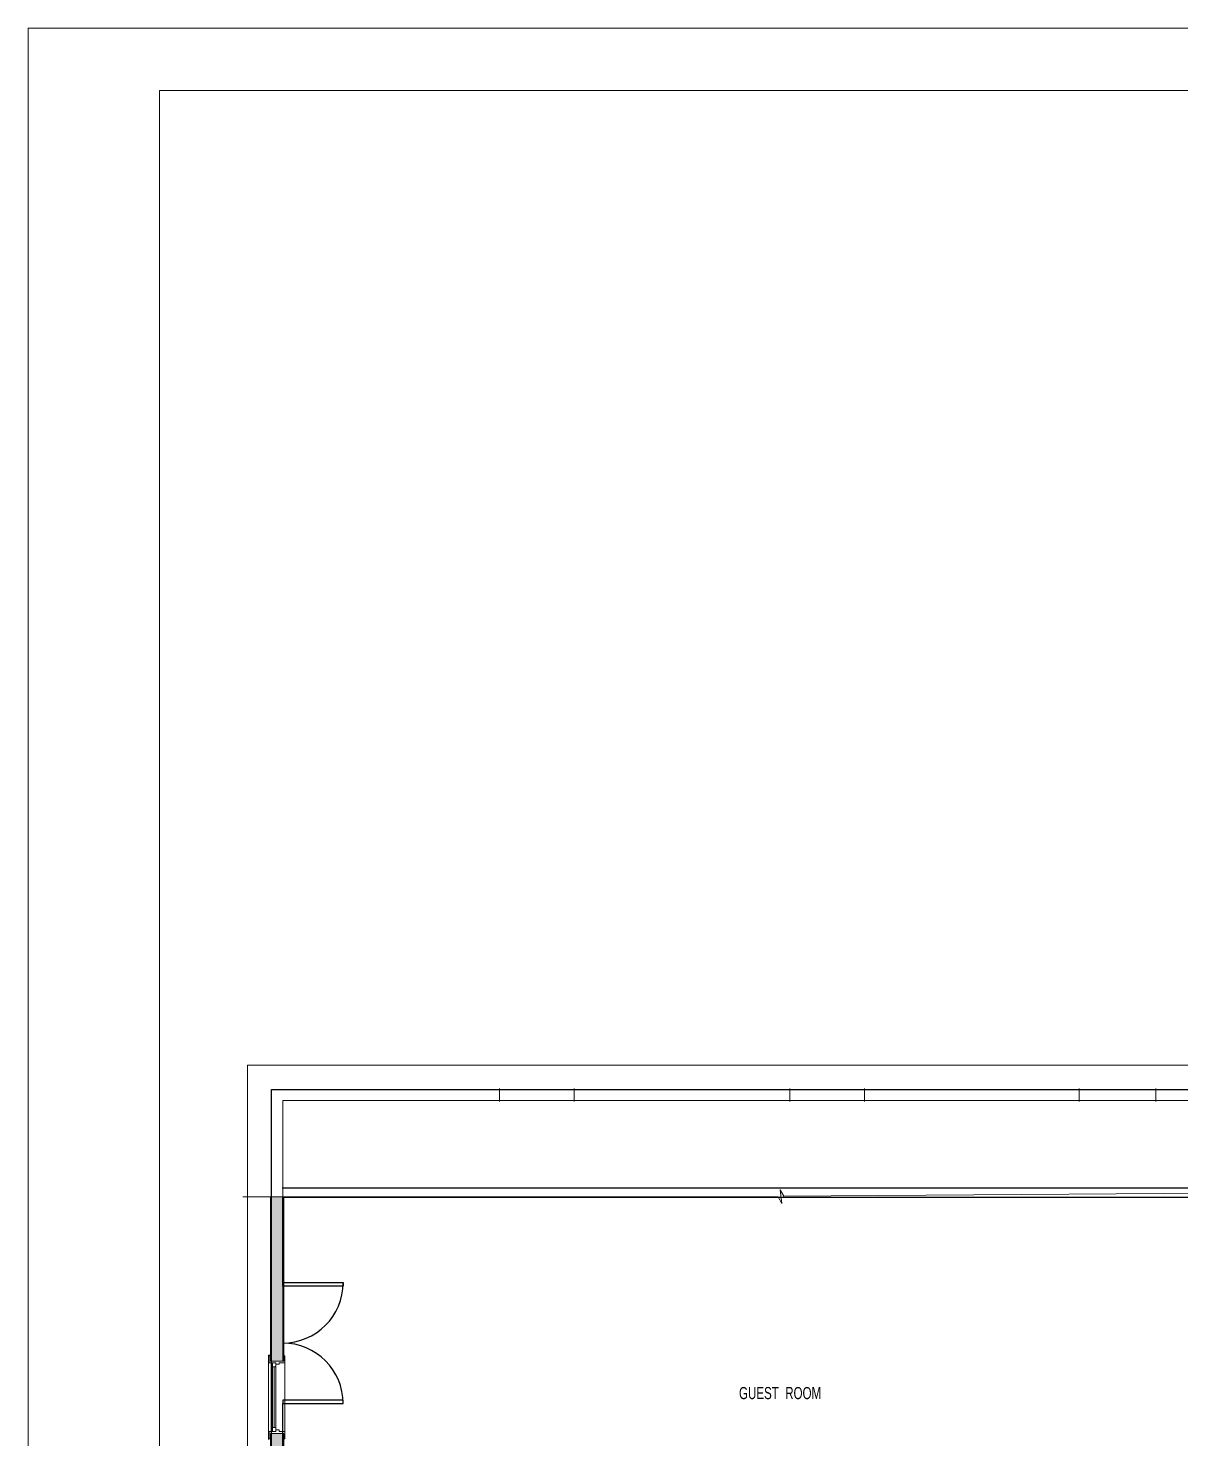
# Model space of a CAD drawing. Extents: x -864 to 864, y -576 to 576.
# Drawn here: x -864 to -292, y -123 to 576 of the extents above; entities that cross this region are included whole.
import ezdxf
from ezdxf.enums import TextEntityAlignment as Align

# ---------------------------------------------------------------- set-up
doc = ezdxf.new("R2010")
doc.units = 0
doc.header["$MEASUREMENT"] = 0
for name, color, linetype in [('1.2BELOW', 9, 'Continuous'), ('1.2DOORS', 1, 'Continuous'), ('1.2FILL', 7, 'Continuous'), ('1.2FLOOR-LEVELS', 30, 'Continuous'), ('1.2NOTES', 3, 'Continuous'), ('1.2RMNAMES', 3, 'Continuous'), ('1.2ROOF', 8, 'Continuous'), ('1.2WALLS', 1, 'Continuous'), ('1.2WINDOWS', 3, 'Continuous'), ('BORDER', 3, 'Continuous')]:
    doc.layers.add(name, color=color, linetype=linetype)
doc.styles.add('DCADTXTSTYLE53', font='ARIAL NARROW')

msp = doc.modelspace()

# ---------------------------------------------------------------- hatches: boundary and pattern name
at = {"layer": '1.2FILL', "linetype": 'Continuous', "lineweight": 0, "ltscale": 0.09375}
for points in [[(-737.8, -3.58), (-743.3, -3.58), (-743.3, -85.04), (-737.8, -85.04)], [(-737.8, -120.81), (-743.3, -120.81), (-743.3, -202.07), (-737.8, -202.07)]]:
    msp.add_hatch(color=7, dxfattribs=at).paths.add_polyline_path(points, flags=0)

# ---------------------------------------------------------------- linework, layer by layer
at = {"layer": '1.2BELOW', "color": 7, "linetype": 'Continuous', "lineweight": 0, "ltscale": 4}
for p, q in [((-630.3, 50.22), (-630.3, 43.72)), ((-593.3, 50.22), (-593.3, 43.72)), ((-486.3, 50.22), (-486.3, 43.72)), ((-449.3, 50.22), (-449.3, 43.72)), ((-342.8, 50.22), (-342.8, 43.72)), ((-304.8, 50.22), (-304.8, 43.72))]:
    msp.add_line(p, q, dxfattribs=at)
at = {"layer": '1.2DOORS'}
for points in [[(-737.8, -46), (-707.8, -46), (-707.8, -47.75), (-737.8, -47.75)], [(-737.8, -106), (-707.8, -106), (-707.8, -104.25), (-737.8, -104.25)]]:
    msp.add_lwpolyline(points, close=True, dxfattribs=at)
for centre, start, end in [((-737.8, -46), 270, 360), ((-737.8, -106), 0, 90)]:
    msp.add_arc(centre, 30, start, end, dxfattribs=at)
at = {"layer": '1.2FLOOR-LEVELS'}
msp.add_lwpolyline([(-743.3, -262.28), (-743.3, 49.72), (-743.3, 49.72), (-743.3, 49.72), (-191.31, 49.72)], dxfattribs=at)
at = {"layer": '1.2NOTES', "color": 7, "linetype": 'Continuous', "lineweight": 0, "ltscale": 4}
for p, q in [((-743.3, -3.58), (-743.3, 49.72)), ((-743.3, 49.72), (-191.3, 49.72)), ((-737.8, -3.58), (-737.8, 44.22)), ((-737.8, 44.22), (-191.3, 44.22)), ((-743.3, -85.04), (-743.3, -3.58)), ((-737.8, -85.04), (-737.8, -3.58)), ((-743.3, -202.07), (-743.3, -120.81)), ((-737.8, -202.07), (-737.8, -120.81))]:
    msp.add_line(p, q, dxfattribs=at)
at = {"layer": '1.2NOTES', "color": 1, "linetype": 'Continuous', "lineweight": 0, "ltscale": 0.09375}
for p, q in [((-492.15, -3.58), (-757.49, -3.58)), ((-489.32, -3.24), (-189.19, -1.08))]:
    msp.add_line(p, q, dxfattribs=at)
at = {"layer": '1.2NOTES', "color": 5, "linetype": 'Continuous', "lineweight": 0, "ltscale": 4}
for p, q in [((-743.8, -85.04), (-743.8, -3.58)), ((-737.3, -85.04), (-737.3, -3.58)), ((-743.8, -202.07), (-743.8, -120.81)), ((-737.3, -202.07), (-737.3, -120.81))]:
    msp.add_line(p, q, dxfattribs=at)
at = {"layer": '1.2NOTES', "color": 7, "linetype": 'Continuous', "lineweight": 0, "ltscale": 12}
for p, q in [((-744.8, -123.77), (-744.8, -81.97)), ((-736.67, -119.84), (-736.67, -85.81))]:
    msp.add_line(p, q, dxfattribs=at)
at = {"layer": '1.2NOTES', "color": 7, "linetype": 'Continuous', "lineweight": 0, "ltscale": 24}
msp.add_line((-744.8, -81.97), (-743.8, -81.97), dxfattribs=at)
at = {"layer": '1.2NOTES', "color": 3, "linetype": 'Continuous', "lineweight": 0, "ltscale": 24}
for p, q in [((-744.42, -82.31), (-743.8, -82.31)), ((-744.42, -85.81), (-744.42, -82.31)), ((-736.67, -82.31), (-737.3, -82.31)), ((-736.67, -85.81), (-736.67, -82.31)), ((-741.12, -85.81), (-744.42, -85.81)), ((-741.12, -86.56), (-741.12, -85.81)), ((-739.62, -86.56), (-741.12, -86.56)), ((-736.67, -85.81), (-739.62, -85.81)), ((-739.62, -86.56), (-739.62, -85.81)), ((-744.42, -119.84), (-744.42, -123.43)), ((-741.12, -119.84), (-744.42, -119.84)), ((-744.42, -123.43), (-743.8, -123.43)), ((-741.12, -119.09), (-741.12, -119.84)), ((-739.62, -119.09), (-741.12, -119.09)), ((-739.62, -119.09), (-739.62, -119.84)), ((-736.67, -119.84), (-739.62, -119.84)), ((-736.67, -123.43), (-737.3, -123.43)), ((-736.67, -119.84), (-736.67, -123.43))]:
    msp.add_line(p, q, dxfattribs=at)
at = {"layer": '1.2NOTES', "color": 1, "linetype": 'Continuous', "lineweight": 0, "ltscale": 12}
for p, q in [((-743.8, -85.04), (-737.3, -85.04)), ((-743.8, -120.81), (-737.3, -120.81))]:
    msp.add_line(p, q, dxfattribs=at)
at = {"layer": '1.2NOTES', "color": 3, "linetype": 'Continuous', "lineweight": 0, "ltscale": 12}
for p, q in [((-742.87, -85.81), (-742.87, -87.81)), ((-741.12, -87.81), (-742.87, -87.81)), ((-741.99, -87.81), (-741.99, -117.84)), ((-741.12, -85.81), (-741.12, -87.81)), ((-741.12, -117.84), (-742.87, -117.84)), ((-742.87, -119.84), (-742.87, -117.84)), ((-741.12, -119.84), (-741.12, -117.84))]:
    msp.add_line(p, q, dxfattribs=at)
at = {"layer": '1.2NOTES', "color": 11, "linetype": 'Continuous', "lineweight": 0, "ltscale": 24}
for p, q in [((-742.87, -117.84), (-742.87, -87.81)), ((-741.12, -117.84), (-741.12, -87.81))]:
    msp.add_line(p, q, dxfattribs=at)
at = {"layer": '1.2NOTES', "color": 1, "linetype": 'Continuous', "lineweight": 0, "ltscale": 0.09375}
msp.add_lwpolyline([(-489.32, -3.24), (-491.04, -0.03), (-490.27, -6.8), (-492.15, -3.58)], dxfattribs=at)
at = {"layer": '1.2ROOF', "color": 3, "linetype": 'Continuous', "lineweight": 0, "ltscale": 12}
for p, q in [((-755.3, -3.58), (-755.3, 61.72)), ((-755.3, 61.72), (-192.8, 61.72))]:
    msp.add_line(p, q, dxfattribs=at)
at = {"layer": '1.2ROOF', "color": 7, "linetype": 'Continuous', "lineweight": 0, "ltscale": 4}
msp.add_line((-755.3, -202.07), (-755.3, -3.58), dxfattribs=at)
at = {"layer": '1.2WALLS'}
for points in [[(-738, 0.9), (-191.3, 0.9)], [(-743.3, -46), (-743.3, -3.6)], [(-738, -3.6), (-191.3, -3.6)], [(-737.8, -46), (-737.8, -3.6)], [(-743.3, -202.1), (-743.3, -106)], [(-737.8, -202.1), (-737.8, -106)]]:
    msp.add_lwpolyline(points, dxfattribs=at)
at = {"layer": '1.2WINDOWS', "color": 51, "linetype": 'Continuous', "lineweight": 0}
msp.add_point((-743.8, -84.81), dxfattribs=at)
at = {"layer": 'BORDER', "color": 51, "linetype": 'Continuous', "lineweight": 0, "ltscale": 115.199997}
for p, q in [((-864, 576), (-864, -576)), ((864, 576), (-864, 576))]:
    msp.add_line(p, q, dxfattribs=at)
at = {"layer": 'BORDER', "color": 51, "linetype": 'Continuous', "lineweight": 0}
for p, q in [((-798.84, -534.84), (-798.84, 545.16)), ((-798.84, 545.16), (-798.84, -534.84)), ((-798.84, 545.16), (833.16, 545.16))]:
    msp.add_line(p, q, dxfattribs=at)

# ---------------------------------------------------------------- texts
at = {"layer": '1.2RMNAMES', "color": 5, "linetype": 'Continuous', "lineweight": 0, "ltscale": 8, "style": 'DCADTXTSTYLE53', "width": 0.833333}
msp.add_text('GUEST  ROOM', height=6, dxfattribs=at).set_placement((-511.48, -105.61), align=Align.BOTTOM_LEFT)

doc.saveas('drawing.dxf')
